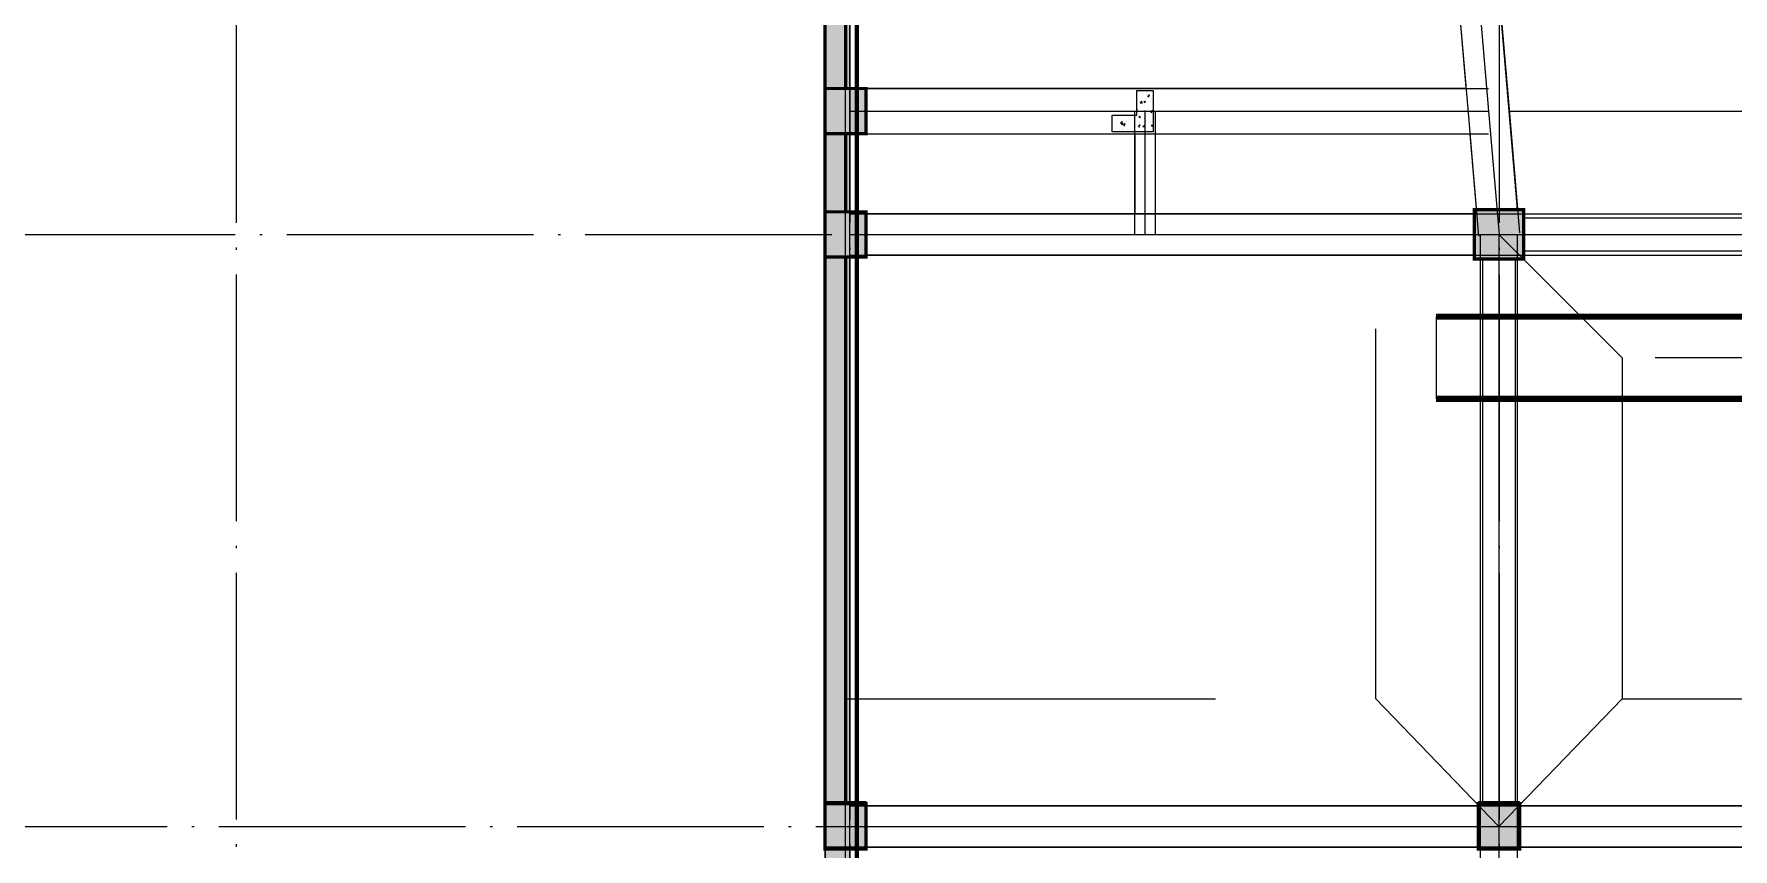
# Model space of a CAD drawing. Extents: x 290727 to 13733020, y 1731457 to 3643100.
# Drawn here: x 637351 to 658024, y 2224905 to 2234818 of the extents above; entities that cross this region are included whole.
import ezdxf

# ---------------------------------------------------------------- set-up
doc = ezdxf.new("R2010")
doc.units = 0
doc.header["$LTSCALE"] = 10
doc.header["$PDSIZE"] = 0.5
for name, pattern in [('DASH', [0.35, 0.25, -0.1]), ('DASHED', [0.75, 0.5, -0.25]), ('DOTE', [2.42, 2, -0.2, 0.02, -0.2]), ('虚线', [750, 450, -300])]:
    doc.linetypes.add(name, pattern=pattern)
doc.layers.get('0').update_dxf_attribs({"linetype": 'CONTINUOUS'})
for name, color, linetype, true_color in [('1106', 7, 'CONTINUOUS', 0x89bf5f), ('2106', 7, 'CONTINUOUS', 0x64cfcf), ('2206', 7, 'CONTINUOUS', 0x3474d4)]:
    doc.layers.add(name, color=color, linetype=linetype, true_color=true_color)
for name, color, linetype in [('BEAM_DASH', 144, 'DASHED'), ('COLU', 2, 'CONTINUOUS'), ('COLUMN', 9, 'CONTINUOUS'), ('DOTE', 8, 'DOTE'), ('DUCT-排烟管', 2, 'CONTINUOUS'), ('DUCT-排烟管端线', 4, 'CONTINUOUS'), ('PUB_HATCH', 8, 'CONTINUOUS'), ('WALL', 255, 'CONTINUOUS'), ('作业图', 4, 'CONTINUOUS'), ('文字', 4, 'CONTINUOUS'), ('梁上柱', 40, 'CONTINUOUS'), ('防火分区示意线', 4, 'CONTINUOUS')]:
    doc.layers.add(name, color=color, linetype=linetype)
doc.layers.add('DIM_MODI', color=6, linetype='CONTINUOUS', plot=False)
doc.layers.add('板加腋边线', color=253, linetype='虚线', lineweight=18)
doc.layers.get('0').off()

# ---------------------------------------------------------------- blocks, each defined once
blk = doc.blocks.new('A$C55C93FC2')
at = {"layer": 'DOTE', "linetype": 'DOTE', "ltscale": 150}
for p, q in [((154884.1, 127235.5), (154884.1, 12200)), ((162348.6, 127235.5), (162348.6, 43042.4)), ((170248.6, 127235.5), (170248.6, 52513.6)), ((10299.5, 105942.4), (252290.8, 105942.4)), ((107484.1, 98742.4), (252290.8, 98742.4))]:
    blk.add_line(p, q, dxfattribs=at)
blk = doc.blocks.new('_FZH')
blk.add_lwpolyline([(-0.5, -0.5), (0.5, -0.5), (0.5, 0.5), (-0.5, 0.5)], close=True)
at = {"layer": 'PUB_HATCH'}
blk.add_solid([(-0.5, -0.5), (0.5, -0.5), (-0.5, 0.5), (0.5, 0.5)], dxfattribs=at)
blk = doc.blocks.new('车库建筑作业图')
at = {"layer": 'PUB_HATCH', "linetype": 'Continuous'}
for points in [[(646977, 2232655), (647277, 2232655), (647277, 2236430), (646977, 2236180)], [(646977, 2225480), (647277, 2225480), (647277, 2232105), (646977, 2232105)], [(646977, 2219330), (647277, 2219330), (647277, 2224930), (646977, 2224930)]]:
    blk.add_hatch(color=256, dxfattribs=at).paths.add_polyline_path(points)
at = {"layer": 'DIM_MODI', "linetype": 'Continuous'}
blk.add_line((646977, 2212580), (646977, 2236180), dxfattribs=at)
at = {"layer": 'WALL', "linetype": 'Continuous'}
for p, q in [((647277, 2236430), (647277, 2232655)), ((646977, 2236180), (646977, 2232655)), ((646977, 2232105), (646977, 2225480)), ((647277, 2232105), (647277, 2225480)), ((646977, 2224930), (646977, 2219330)), ((647277, 2224930), (647277, 2219330))]:
    blk.add_line(p, q, dxfattribs=at)
at = {"layer": '防火分区示意线', "color": 5, "linetype": 'DASH', "ltscale": 300, "const_width": 50, "elevation": -2}
blk.add_lwpolyline([(647363, 2212978), (647363, 2236578), (644057, 2236578), (644057, 2238628), (638657, 2238628), (638657, 2243328), (639557, 2243328), (639557, 2248327), (645057, 2248328), (645057, 2250128), (647007, 2250128), (647007, 2250878), (649307, 2250878), (649307, 2250128), (651257, 2250128), (651257, 2248328), (664657, 2248328)], dxfattribs=at)
at = {"layer": 'COLUMN', "linetype": 'Continuous'}
for p, xscale, yscale, zscale, rotation in [((647227, 2232380), 549.9999998663552, 499.9806261260528, 499.9806261260528, 270.0000000141285), ((655177, 2232380), 600, 600, 600, 270), ((647227, 2225205), 550, 499.9806261322228, 499.9806261322228, 270), ((655177, 2225205), 550, 499.9806261322228, 499.9806261322228, 270)]:
    blk.add_blockref('_FZH', p, dxfattribs=dict(at, xscale=xscale, yscale=yscale, zscale=zscale, rotation=rotation))
at = {"layer": '文字', "linetype": 'Continuous'}
blk.add_blockref('A$C55C93FC2', (484928, 2126437), dxfattribs=at)
blk = doc.blocks.new('人防-l')
at = {"layer": '2106'}
for points in [[(799369, -899209), (798869, -899209), (798869, -899759), (799369, -899759)], [(807369, -900684), (806769, -900684), (806769, -901284), (807369, -901284)], [(799369, -900709), (798869, -900709), (798869, -901259), (799369, -901259)], [(799369, -907909), (798869, -907909), (798869, -908459), (799369, -908459)], [(807319, -907909), (806819, -907909), (806819, -908459), (807319, -908459)]]:
    blk.add_hatch(color=0, dxfattribs=at).paths.add_polyline_path(points)
at = {"color": 0}
for p, q in [((806562, -895034), (806941, -899484)), ((799169, -899484), (799169, -897062)), ((799169, -900984), (799169, -899484)), ((799169, -899484), (802762, -899484)), ((802762, -899484), (806941, -899484)), ((802762, -900984), (802762, -899484)), ((806941, -899484), (807069, -900984)), ((799169, -908184), (799169, -900984)), ((799169, -900984), (802762, -900984)), ((802762, -900984), (807069, -900984)), ((807069, -908184), (807069, -900984)), ((807069, -900984), (814969, -900984)), ((799169, -914284), (799169, -908184)), ((799169, -908184), (807069, -908184)), ((807069, -914284), (807069, -908184)), ((807069, -908184), (814969, -908184))]:
    blk.add_line(p, q, dxfattribs=at)
for p in [(799169, -899484), (802762, -899484), (806941, -899484), (799169, -900984), (802762, -900984), (807069, -900984), (799169, -908184), (807069, -908184)]:
    blk.add_point(p, dxfattribs=at)
at = {"layer": '1106', "color": 0}
for p, q in [((799119, -899484), (799119, -896937)), ((798869, -899484), (798869, -897187)), ((798869, -900984), (798869, -899484)), ((799119, -900984), (799119, -899484)), ((798869, -908184), (798869, -900984)), ((799119, -908184), (799119, -900984)), ((798869, -914284), (798869, -908184)), ((799119, -914284), (799119, -908184))]:
    blk.add_line(p, q, dxfattribs=at)
at = {"layer": '2106', "color": 0, "linetype": 'Continuous'}
for points in [[(799369, -899209), (798869, -899209), (798869, -899759), (799369, -899759)], [(807369, -900684), (806769, -900684), (806769, -901284), (807369, -901284)], [(799369, -900709), (798869, -900709), (798869, -901259), (799369, -901259)], [(799369, -907909), (798869, -907909), (798869, -908459), (799369, -908459)], [(807319, -907909), (806819, -907909), (806819, -908459), (807319, -908459)]]:
    blk.add_lwpolyline(points, close=True, dxfattribs=at)
at = {"layer": '2206', "color": 0}
for p, q in [((806313, -895055), (806692, -899505)), ((806812, -895012), (807190, -899463)), ((806812, -895012), (807190, -899463)), ((799169, -899209), (802762, -899209)), ((799169, -899209), (802762, -899209)), ((802762, -899209), (806941, -899209)), ((802762, -899209), (806941, -899209)), ((802637, -900984), (802637, -899484)), ((802637, -900984), (802637, -899484)), ((802887, -900984), (802887, -899484)), ((806692, -899505), (806820, -901005)), ((807190, -899463), (807318, -900963)), ((807190, -899463), (807318, -900963)), ((799169, -899759), (802762, -899759)), ((802762, -899759), (806941, -899759)), ((799169, -900734), (802762, -900734)), ((799169, -900734), (802762, -900734)), ((802762, -900734), (807069, -900734)), ((802762, -900734), (807069, -900734)), ((807069, -900734), (814969, -900734)), ((807069, -900734), (814969, -900734)), ((806844, -908184), (806844, -900984)), ((806844, -908184), (806844, -900984)), ((807294, -908184), (807294, -900984)), ((799169, -901234), (802762, -901234)), ((802762, -901234), (807069, -901234)), ((807069, -901234), (814969, -901234)), ((799169, -907934), (807069, -907934)), ((799169, -907934), (807069, -907934)), ((807069, -907934), (814969, -907934)), ((807069, -907934), (814969, -907934)), ((806844, -914284), (806844, -908184)), ((806844, -914284), (806844, -908184)), ((807294, -914284), (807294, -908184)), ((799169, -908434), (807069, -908434)), ((807069, -908434), (814969, -908434))]:
    blk.add_line(p, q, dxfattribs=at)
blk = doc.blocks.new('A$C7FBF512A')
at = {"layer": 'DUCT-排烟管', "color": 0, "linetype": 'Continuous', "const_width": 75}
for points in [[(163071, -35049), (148837, -35049)], [(148837, -36049), (163071, -36049)]]:
    blk.add_lwpolyline(points, dxfattribs=at)
at = {"layer": 'DUCT-排烟管端线', "color": 0, "linetype": 'Continuous'}
blk.add_line((148837, -35049), (148837, -36049), dxfattribs=at)
blk = doc.blocks.new('梁图-10.22')
at = {"layer": 'BEAM_DASH', "color": 0, "lineweight": 18}
for p, q in [((-1456309, 282458), (-1455962, 278383)), ((-1455438, 278129), (-1455804, 282431)), ((-1459866, 278383), (-1463260, 278383)), ((-1455962, 278383), (-1459866, 278383)), ((-1455335, 276908), (-1455438, 278129)), ((-1463260, 277833), (-1459866, 277833)), ((-1459991, 277833), (-1459991, 276858)), ((-1459866, 277833), (-1455915, 277833)), ((-1459741, 276858), (-1459741, 277833)), ((-1455915, 277833), (-1455836, 276908)), ((-1459866, 276858), (-1463260, 276858)), ((-1455860, 276858), (-1459866, 276858)), ((-1447960, 276808), (-1455260, 276808)), ((-1455260, 276408), (-1447960, 276408)), ((-1463260, 276358), (-1459866, 276358)), ((-1459866, 276358), (-1455860, 276358)), ((-1455760, 276308), (-1455760, 269683)), ((-1455360, 269683), (-1455360, 276308)), ((-1455810, 269658), (-1463260, 269658)), ((-1447910, 269658), (-1455310, 269658)), ((-1463260, 269158), (-1455810, 269158)), ((-1455310, 269158), (-1447910, 269158))]:
    blk.add_line(p, q, dxfattribs=at)
at = {"layer": 'COLU', "color": 0, "const_width": 40}
for points in [[(-1463260, 278383), (-1463760, 278383), (-1463760, 277833), (-1463260, 277833)], [(-1463260, 276883), (-1463760, 276883), (-1463760, 276333), (-1463260, 276333)], [(-1455260, 276908), (-1455860, 276908), (-1455860, 276308), (-1455260, 276308)], [(-1463260, 269683), (-1463760, 269683), (-1463760, 269133), (-1463260, 269133)], [(-1455310, 269683), (-1455810, 269683), (-1455810, 269133), (-1455310, 269133)]]:
    blk.add_lwpolyline(points, close=True, dxfattribs=at)
at = {"layer": 'WALL', "color": 0, "const_width": 40}
for points in [[(-1463510, 278383), (-1463510, 280655), (-1466817, 280655), (-1466817, 282708), (-1468966, 282708), (-1468966, 284108), (-1469166, 284108), (-1469166, 282708), (-1472216, 282708), (-1472216, 287558)], [(-1463760, 280405), (-1463760, 278383)], [(-1463760, 277833), (-1463760, 276883)], [(-1463510, 276883), (-1463510, 277833)], [(-1463760, 276333), (-1463760, 269683)], [(-1463510, 269683), (-1463510, 276333)]]:
    blk.add_lwpolyline(points, dxfattribs=at)
at = {"layer": '板加腋边线', "color": 0, "lineweight": 18}
for p, q in [((-1455437, 278108), (-1447421, 278108)), ((-1454060, 275108), (-1455560, 276608)), ((-1457060, 270958), (-1457060, 276358)), ((-1454060, 275108), (-1454060, 270958)), ((-1449160, 275108), (-1454060, 275108)), ((-1463510, 270958), (-1457060, 270958)), ((-1457060, 270958), (-1455560, 269408)), ((-1454060, 270958), (-1455560, 269408)), ((-1454060, 270958), (-1449160, 270958))]:
    blk.add_line(p, q, dxfattribs=at)
at = {"layer": '梁上柱', "color": 0, "linetype": 'Continuous'}
for p, q in [((-1459966, 278358), (-1459766, 278358)), ((-1459966, 278058), (-1459966, 278358)), ((-1459941, 278329), (-1459941, 278329)), ((-1459866, 278266), (-1459866, 278266)), ((-1459863, 278351), (-1459863, 278351)), ((-1459848, 278312), (-1459848, 278312)), ((-1459845, 278342), (-1459845, 278342)), ((-1459837, 278286), (-1459825, 278300)), ((-1459832, 278285), (-1459817, 278284)), ((-1459814, 278294), (-1459817, 278310)), ((-1459788, 278257), (-1459788, 278257)), ((-1459766, 278358), (-1459766, 277858)), ((-1460266, 278058), (-1459966, 278058)), ((-1460266, 277858), (-1460266, 278058)), ((-1460263, 278044), (-1460263, 278044)), ((-1459966, 278109), (-1459964, 278109)), ((-1459961, 278119), (-1459964, 278135)), ((-1459943, 278039), (-1459925, 278045)), ((-1459936, 278231), (-1459936, 278231)), ((-1459927, 278028), (-1459922, 278043)), ((-1459926, 278207), (-1459906, 278228)), ((-1459926, 278209), (-1459903, 278206)), ((-1459915, 278203), (-1459915, 278203)), ((-1459912, 278242), (-1459912, 278242)), ((-1459903, 278203), (-1459906, 278227)), ((-1459885, 278062), (-1459885, 278062)), ((-1459883, 278102), (-1459883, 278102)), ((-1459881, 278223), (-1459863, 278230)), ((-1459878, 278222), (-1459865, 278213)), ((-1459873, 278097), (-1459873, 278097)), ((-1459869, 278182), (-1459869, 278182)), ((-1459865, 278212), (-1459860, 278228)), ((-1459839, 278142), (-1459839, 278142)), ((-1459832, 278231), (-1459832, 278231)), ((-1459821, 278071), (-1459821, 278071)), ((-1459818, 278163), (-1459818, 278163)), ((-1459802, 278095), (-1459790, 278109)), ((-1459797, 278094), (-1459782, 278093)), ((-1459778, 278103), (-1459781, 278119)), ((-1459779, 278197), (-1459779, 278197)), ((-1460266, 277959), (-1460266, 277959)), ((-1459766, 277858), (-1460266, 277858)), ((-1460233, 277859), (-1460233, 277859)), ((-1460209, 277929), (-1460209, 277929)), ((-1460205, 278020), (-1460205, 278020)), ((-1460204, 277984), (-1460204, 277984)), ((-1460163, 277960), (-1460143, 277980)), ((-1460163, 277962), (-1460141, 277958)), ((-1460156, 277957), (-1460138, 277964)), ((-1460153, 277955), (-1460141, 277947)), ((-1460150, 277949), (-1460150, 277949)), ((-1460145, 277940), (-1460145, 277940)), ((-1460141, 277956), (-1460144, 277980)), ((-1460142, 278029), (-1460142, 278029)), ((-1460141, 277891), (-1460141, 277891)), ((-1460140, 277946), (-1460135, 277962)), ((-1460138, 277976), (-1460138, 277976)), ((-1460131, 277936), (-1460119, 277950)), ((-1460126, 277935), (-1460111, 277934)), ((-1460112, 277941), (-1460112, 277941)), ((-1460108, 277944), (-1460111, 277960)), ((-1460085, 277884), (-1460085, 277884)), ((-1460068, 277978), (-1460068, 277978)), ((-1460045, 278041), (-1460045, 278041)), ((-1460019, 277862), (-1460019, 277862)), ((-1460015, 277944), (-1460015, 277944)), ((-1460009, 277910), (-1460009, 277910)), ((-1460006, 277995), (-1460006, 277995)), ((-1459997, 277965), (-1459997, 277965)), ((-1459995, 277858), (-1459987, 277861)), ((-1459984, 277858), (-1459983, 277859)), ((-1459955, 277870), (-1459955, 277870)), ((-1459952, 277962), (-1459952, 277962)), ((-1459949, 277920), (-1459937, 277934)), ((-1459944, 277919), (-1459929, 277918)), ((-1459940, 278037), (-1459927, 278029)), ((-1459936, 277910), (-1459936, 277910)), ((-1459932, 277972), (-1459932, 277972)), ((-1459925, 277928), (-1459928, 277944)), ((-1459892, 277918), (-1459872, 277938)), ((-1459892, 277920), (-1459870, 277916)), ((-1459888, 277971), (-1459888, 277971)), ((-1459879, 277938), (-1459879, 277938)), ((-1459879, 277928), (-1459879, 277928)), ((-1459876, 278013), (-1459876, 278013)), ((-1459870, 277914), (-1459872, 277938)), ((-1459859, 277883), (-1459859, 277883)), ((-1459849, 277991), (-1459849, 277991)), ((-1459797, 277966), (-1459797, 277966)), ((-1459792, 277983), (-1459792, 277983)), ((-1459791, 277936), (-1459773, 277943)), ((-1459788, 277935), (-1459788, 277935)), ((-1459788, 277935), (-1459776, 277927)), ((-1459775, 277926), (-1459770, 277941)), ((-1459767, 277904), (-1459766, 277904))]:
    blk.add_line(p, q, dxfattribs=at)

msp = doc.modelspace()

# ---------------------------------------------------------------- block references
at = {"layer": '作业图', "color": 8, "linetype": 'ByBlock', "extrusion": (8.37508e-20, 6.90696e-07, 1)}
msp.add_blockref('梁图-10.22', (2110736, 1955772, 0), dxfattribs=at)
at = {"layer": '作业图', "linetype": 'Continuous'}
msp.add_blockref('车库建筑作业图', (0, 0), dxfattribs=at)
at = {"layer": '作业图', "color": 8, "linetype": 'ByBlock'}
msp.add_blockref('人防-l', (-151892, 3133363), dxfattribs=at)
at = {"layer": '文字', "color": 8}
msp.add_blockref('A$C7FBF512A', (505574, 2266429), dxfattribs=at)

doc.saveas('drawing.dxf')
